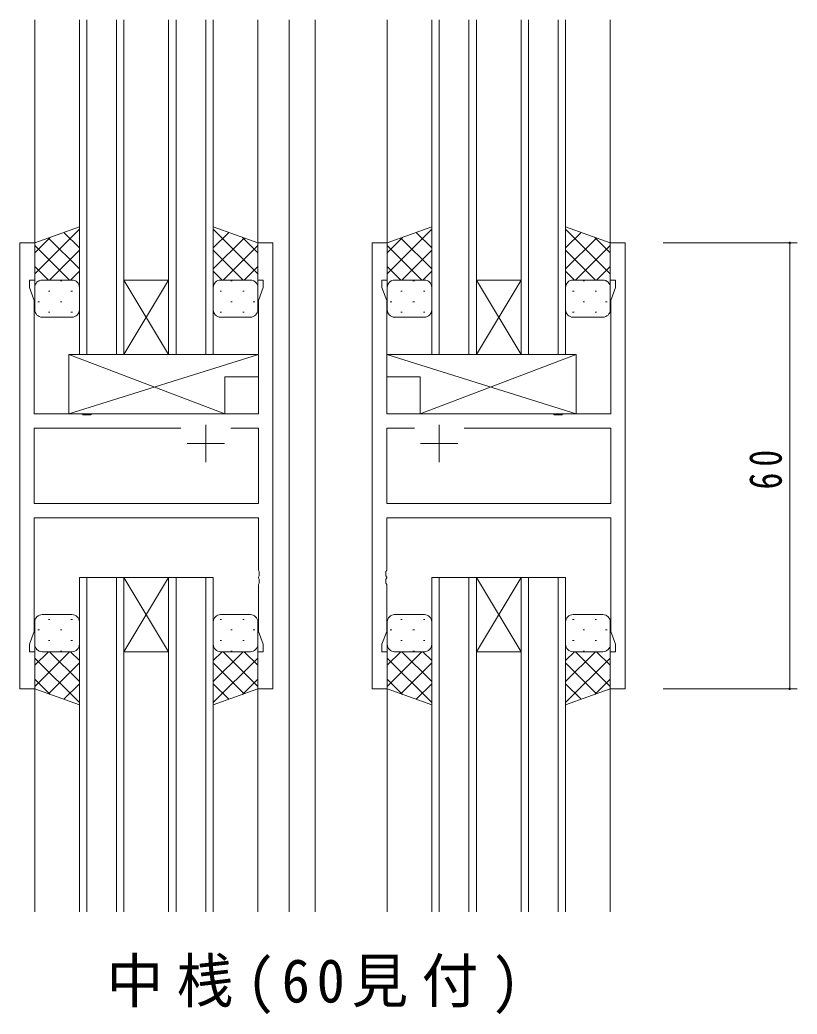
# Model space of a CAD drawing. Units: millimetres, scale not verified. Extents: x -567 to 567, y -403 to 403.
# Drawn here: x -114.7 to -10.2, y 121.2 to 255 of the extents above; entities that cross this region are included whole.
import ezdxf

# ---------------------------------------------------------------- set-up
doc = ezdxf.new("R2010")
doc.units = ezdxf.units.MM
doc.header["$LTSCALE"] = 2
doc.layers.add('0-2_USER1', color=7, linetype='Continuous')
for name, color, linetype, lineweight in [('0-3_YKK_11', 7, 'Continuous', 18), ('0-4_YKK_12', 2, 'Continuous', 18), ('0-5_YKK_13', 4, 'Continuous', 18), ('0-6_YKK_D', 6, 'Continuous', 18)]:
    doc.layers.add(name, color=color, linetype=linetype, lineweight=lineweight)
doc.styles.add('ＭＳ ゴシック', font='')
doc.styles.get('ＭＳ ゴシック').set_extended_font_data('MS Gothic')

msp = doc.modelspace()

# ---------------------------------------------------------------- linework, layer by layer
at = {"layer": '0-3_YKK_11'}
for p, q in [((-112.726, 224.965), (-114.726, 224.965)), ((-114.726, 224.965), (-114.726, 164.965)), ((-112.726, 219.965), (-112.726, 224.965)), ((-80.726, 224.965), (-82.726, 224.965)), ((-82.726, 224.965), (-82.726, 219.965)), ((-80.726, 164.965), (-80.726, 224.965)), ((-67.326, 224.965), (-65.326, 224.965)), ((-67.326, 164.965), (-67.326, 224.965)), ((-65.326, 224.965), (-65.326, 219.965)), ((-35.326, 224.965), (-33.326, 224.965)), ((-35.326, 219.965), (-35.326, 224.965)), ((-33.326, 224.965), (-33.326, 164.965)), ((-113.426, 219.965), (-112.726, 219.965)), ((-113.426, 218.965), (-113.426, 219.965)), ((-82.726, 219.965), (-82.026, 219.965)), ((-82.026, 219.965), (-82.026, 218.965)), ((-65.326, 219.965), (-66.026, 219.965)), ((-66.026, 219.965), (-66.026, 218.965)), ((-34.626, 219.965), (-35.326, 219.965)), ((-34.626, 218.965), (-34.626, 219.965)), ((-112.796, 217.234), (-113.426, 218.965)), ((-82.026, 218.965), (-82.656, 217.234)), ((-66.026, 218.965), (-65.396, 217.234)), ((-35.256, 217.234), (-34.626, 218.965)), ((-112.796, 201.965), (-112.796, 217.234)), ((-82.656, 217.234), (-82.656, 201.965)), ((-65.396, 217.234), (-65.396, 201.965)), ((-35.256, 201.965), (-35.256, 217.234)), ((-106.397, 201.965), (-112.796, 201.965)), ((-106.205, 201.822), (-106.397, 201.965)), ((-105.247, 201.822), (-106.205, 201.822)), ((-105.055, 201.965), (-105.247, 201.822)), ((-82.656, 201.965), (-105.055, 201.965)), ((-65.396, 201.965), (-42.997, 201.965)), ((-42.997, 201.965), (-42.805, 201.822)), ((-42.805, 201.822), (-41.847, 201.822)), ((-93.076, 200.035), (-112.796, 200.035)), ((-89.726, 200.465), (-89.726, 195.465)), ((-82.656, 200.035), (-86.376, 200.035)), ((-82.656, 189.895), (-82.656, 200.035)), ((-58.326, 200.465), (-58.326, 195.465)), ((-54.976, 200.035), (-35.256, 200.035)), ((-54.976, 200.035), (-35.256, 200.035)), ((-35.256, 200.035), (-35.256, 189.895)), ((-92.226, 197.965), (-87.226, 197.965)), ((-55.826, 197.965), (-60.826, 197.965)), ((-112.796, 189.895), (-82.656, 189.895)), ((-35.256, 189.895), (-65.396, 189.895)), ((-112.796, 172.696), (-112.796, 187.965)), ((-112.796, 187.965), (-82.656, 187.965)), ((-82.656, 187.965), (-82.656, 180.923)), ((-65.396, 187.965), (-65.396, 180.923)), ((-35.256, 187.965), (-65.396, 187.965)), ((-35.256, 172.696), (-35.256, 187.965)), ((-82.656, 180.923), (-82.536, 180.74)), ((-82.536, 180.74), (-82.536, 180.19)), ((-65.396, 180.923), (-65.516, 180.74)), ((-65.516, 180.74), (-65.516, 180.19)), ((-82.536, 180.19), (-82.656, 180.006)), ((-82.656, 180.006), (-82.656, 179.923)), ((-82.656, 179.923), (-82.536, 179.74)), ((-82.536, 179.74), (-82.536, 179.19)), ((-65.516, 180.19), (-65.396, 180.006)), ((-65.396, 179.923), (-65.516, 179.74)), ((-65.516, 179.74), (-65.516, 179.19)), ((-65.396, 180.006), (-65.396, 179.923)), ((-82.536, 179.19), (-82.656, 179.006)), ((-82.656, 179.006), (-82.656, 172.696)), ((-65.516, 179.19), (-65.396, 179.006)), ((-65.396, 179.006), (-65.396, 172.696)), ((-113.426, 170.965), (-112.796, 172.696)), ((-82.656, 172.696), (-82.026, 170.965)), ((-65.396, 172.696), (-66.026, 170.965)), ((-34.626, 170.965), (-35.256, 172.696)), ((-113.426, 169.965), (-113.426, 170.965)), ((-112.726, 169.965), (-113.426, 169.965)), ((-112.726, 164.965), (-112.726, 169.965)), ((-82.726, 169.965), (-82.726, 164.965)), ((-82.026, 169.965), (-82.726, 169.965)), ((-82.026, 170.965), (-82.026, 169.965)), ((-66.026, 170.965), (-66.026, 169.965)), ((-66.026, 169.965), (-65.326, 169.965)), ((-65.326, 169.965), (-65.326, 164.965)), ((-35.326, 164.965), (-35.326, 169.965)), ((-35.326, 169.965), (-34.626, 169.965)), ((-34.626, 169.965), (-34.626, 170.965)), ((-114.726, 164.965), (-112.726, 164.965)), ((-82.726, 164.965), (-80.726, 164.965)), ((-65.326, 164.965), (-67.326, 164.965)), ((-33.326, 164.965), (-35.326, 164.965))]:
    msp.add_line(p, q, dxfattribs=at)
for points in [[(-41.847, 201.822), (-41.655, 201.965), (-35.256, 201.965)], [(-93.076, 200.035), (-112.796, 200.035), (-112.796, 189.895)], [(-65.396, 189.895), (-65.396, 200.035), (-61.676, 200.035)]]:
    msp.add_lwpolyline(points, dxfattribs=at)
at = {"layer": '0-4_YKK_12'}
for p, q in [((-112.726, 254.965), (-112.726, 224.465)), ((-106.726, 254.965), (-106.726, 209.964)), ((-105.726, 209.964), (-105.726, 254.965)), ((-101.726, 254.965), (-101.726, 209.964)), ((-100.726, 209.964), (-100.726, 254.965)), ((-94.726, 254.965), (-94.726, 209.964)), ((-93.726, 209.964), (-93.726, 254.965)), ((-89.726, 254.965), (-89.726, 209.964)), ((-88.726, 209.964), (-88.726, 254.965)), ((-82.726, 254.965), (-82.726, 224.465)), ((-78.526, 254.965), (-78.526, 134.965)), ((-75.026, 254.965), (-75.026, 134.965)), ((-65.326, 254.965), (-65.326, 224.465)), ((-59.326, 254.965), (-59.326, 209.964)), ((-58.326, 209.964), (-58.326, 254.965)), ((-54.326, 254.965), (-54.326, 209.964)), ((-53.326, 209.964), (-53.326, 254.965)), ((-47.326, 254.965), (-47.326, 209.964)), ((-46.326, 209.964), (-46.326, 254.965)), ((-42.326, 254.965), (-42.326, 209.964)), ((-41.326, 209.964), (-41.326, 254.965)), ((-35.326, 254.965), (-35.326, 224.465)), ((-100.726, 219.964), (-94.726, 219.964)), ((-100.726, 209.964), (-94.726, 219.964)), ((-53.326, 219.964), (-47.326, 219.964)), ((-47.326, 209.964), (-53.326, 219.964)), ((-53.326, 209.964), (-47.326, 219.964)), ((-106.726, 209.964), (-100.726, 209.964)), ((-94.726, 209.964), (-88.726, 209.964)), ((-59.326, 209.964), (-53.326, 209.964)), ((-53.326, 209.964), (-47.326, 209.964)), ((-47.326, 209.964), (-41.326, 209.964)), ((-100.726, 179.964), (-106.726, 179.964)), ((-106.726, 179.964), (-106.726, 134.965)), ((-105.726, 134.965), (-105.726, 179.964)), ((-101.726, 179.964), (-101.726, 134.965)), ((-100.726, 179.964), (-94.726, 179.964)), ((-94.726, 179.964), (-100.726, 169.964)), ((-100.726, 179.964), (-94.726, 169.964)), ((-100.726, 134.965), (-100.726, 179.964)), ((-94.726, 179.964), (-94.726, 134.965)), ((-88.726, 179.964), (-94.726, 179.964)), ((-93.726, 134.965), (-93.726, 179.964)), ((-89.726, 179.964), (-89.726, 134.965)), ((-88.726, 134.965), (-88.726, 179.964)), ((-53.326, 179.964), (-59.326, 179.964)), ((-59.326, 179.964), (-59.326, 134.965)), ((-58.326, 134.965), (-58.326, 179.964)), ((-54.326, 179.964), (-54.326, 134.965)), ((-53.326, 179.964), (-47.326, 179.964)), ((-47.326, 179.964), (-53.326, 169.964)), ((-53.326, 179.964), (-47.326, 169.964)), ((-53.326, 134.965), (-53.326, 179.964)), ((-41.326, 179.964), (-47.326, 179.964)), ((-47.326, 179.964), (-47.326, 134.965)), ((-46.326, 134.965), (-46.326, 179.964)), ((-42.326, 179.964), (-42.326, 134.965)), ((-41.326, 134.965), (-41.326, 179.964)), ((-100.726, 169.964), (-94.726, 169.964)), ((-53.326, 169.964), (-47.326, 169.964)), ((-112.726, 165.465), (-112.726, 134.965)), ((-82.726, 165.465), (-82.726, 134.965)), ((-65.326, 165.465), (-65.326, 134.965)), ((-35.326, 165.465), (-35.326, 134.965))]:
    msp.add_line(p, q, dxfattribs=at)
msp.add_lwpolyline([(-100.726, 209.964), (-94.726, 209.964), (-100.726, 219.964)], dxfattribs=at)
at = {"layer": '0-5_YKK_13'}
for p, q in [((-106.726, 227.107), (-112.726, 224.965)), ((-106.726, 226.812), (-112.726, 220.812)), ((-108.809, 226.363), (-106.726, 224.28)), ((-106.726, 218.965), (-106.726, 227.107)), ((-88.726, 227.107), (-82.726, 224.965)), ((-88.726, 218.965), (-88.726, 227.107)), ((-88.726, 226.812), (-82.726, 220.812)), ((-86.643, 226.363), (-88.726, 224.28)), ((-59.326, 227.107), (-65.326, 224.965)), ((-59.326, 226.812), (-65.326, 220.812)), ((-61.409, 226.363), (-59.326, 224.28)), ((-59.326, 218.965), (-59.326, 227.107)), ((-41.326, 227.107), (-35.326, 224.965)), ((-41.326, 218.965), (-41.326, 227.107)), ((-41.326, 226.812), (-35.326, 220.812)), ((-39.243, 226.363), (-41.326, 224.28)), ((-110.666, 225.7), (-112.726, 223.641)), ((-112.726, 224.965), (-112.726, 218.965)), ((-110.893, 225.619), (-106.726, 221.452)), ((-84.559, 225.619), (-88.726, 221.452)), ((-84.786, 225.7), (-82.726, 223.641)), ((-82.726, 224.965), (-82.726, 218.965)), ((-63.266, 225.7), (-65.326, 223.641)), ((-65.326, 224.965), (-65.326, 218.965)), ((-63.493, 225.619), (-59.326, 221.452)), ((-37.159, 225.619), (-41.326, 221.452)), ((-37.386, 225.7), (-35.326, 223.641)), ((-35.326, 224.965), (-35.326, 218.965)), ((-112.726, 224.623), (-108.067, 219.965)), ((-106.726, 223.984), (-110.745, 219.965)), ((-88.726, 223.984), (-84.707, 219.965)), ((-82.726, 224.623), (-87.385, 219.965)), ((-65.326, 224.623), (-60.667, 219.965)), ((-59.326, 223.984), (-63.345, 219.965)), ((-41.326, 223.984), (-37.307, 219.965)), ((-35.326, 224.623), (-39.985, 219.965)), ((-112.726, 221.795), (-110.896, 219.965)), ((-106.726, 221.155), (-107.917, 219.965)), ((-88.726, 221.155), (-87.535, 219.965)), ((-82.726, 221.795), (-84.556, 219.965)), ((-65.326, 221.795), (-63.496, 219.965)), ((-59.326, 221.155), (-60.517, 219.965)), ((-41.326, 221.155), (-40.135, 219.965)), ((-35.326, 221.795), (-37.156, 219.965)), ((-112.141, 219.875), (-112.106, 219.875)), ((-111.726, 219.965), (-107.726, 219.965)), ((-109.276, 219.875), (-109.076, 219.875)), ((-83.726, 219.965), (-87.726, 219.965)), ((-86.176, 219.875), (-86.376, 219.875)), ((-83.311, 219.875), (-83.346, 219.875)), ((-64.741, 219.875), (-64.706, 219.875)), ((-64.326, 219.965), (-60.326, 219.965)), ((-61.876, 219.875), (-61.676, 219.875)), ((-36.326, 219.965), (-40.326, 219.965)), ((-38.776, 219.875), (-38.976, 219.875)), ((-35.911, 219.875), (-35.946, 219.875)), ((-112.726, 218.967), (-112.726, 218.967)), ((-112.726, 215.965), (-112.726, 218.965)), ((-110.891, 218.46), (-110.691, 218.46)), ((-107.861, 218.46), (-107.661, 218.46)), ((-106.726, 218.965), (-106.726, 215.965)), ((-88.726, 218.965), (-88.726, 215.965)), ((-87.591, 218.46), (-87.791, 218.46)), ((-84.561, 218.46), (-84.761, 218.46)), ((-82.726, 218.967), (-82.726, 218.967)), ((-82.726, 215.965), (-82.726, 218.965)), ((-65.326, 218.967), (-65.326, 218.967)), ((-65.326, 215.965), (-65.326, 218.965)), ((-63.491, 218.46), (-63.291, 218.46)), ((-60.461, 218.46), (-60.261, 218.46)), ((-59.326, 218.965), (-59.326, 215.965)), ((-41.326, 218.965), (-41.326, 215.965)), ((-40.191, 218.46), (-40.391, 218.46)), ((-37.161, 218.46), (-37.361, 218.46)), ((-35.326, 218.967), (-35.326, 218.967)), ((-35.326, 215.965), (-35.326, 218.965)), ((-112.306, 217.045), (-112.106, 217.045)), ((-109.276, 217.045), (-109.076, 217.045)), ((-86.176, 217.045), (-86.376, 217.045)), ((-83.146, 217.045), (-83.346, 217.045)), ((-64.906, 217.045), (-64.706, 217.045)), ((-61.876, 217.045), (-61.676, 217.045)), ((-38.776, 217.045), (-38.976, 217.045)), ((-35.746, 217.045), (-35.946, 217.045)), ((-110.891, 215.63), (-110.691, 215.63)), ((-107.861, 215.63), (-107.661, 215.63)), ((-87.591, 215.63), (-87.791, 215.63)), ((-84.561, 215.63), (-84.761, 215.63)), ((-63.491, 215.63), (-63.291, 215.63)), ((-60.461, 215.63), (-60.261, 215.63)), ((-40.191, 215.63), (-40.391, 215.63)), ((-37.161, 215.63), (-37.361, 215.63)), ((-107.726, 214.965), (-111.726, 214.965)), ((-87.726, 214.965), (-83.726, 214.965)), ((-60.326, 214.965), (-64.326, 214.965)), ((-40.326, 214.965), (-36.326, 214.965)), ((-108.152, 209.964), (-108.152, 201.965)), ((-87.152, 201.965), (-108.152, 209.964)), ((-108.152, 201.965), (-82.656, 209.964)), ((-108.152, 209.964), (-82.656, 209.964)), ((-82.656, 209.964), (-82.656, 206.964)), ((-65.396, 209.964), (-65.396, 206.964)), ((-39.9, 209.964), (-65.396, 209.964)), ((-39.9, 201.965), (-65.396, 209.964)), ((-60.9, 201.965), (-39.9, 209.964)), ((-39.9, 209.964), (-39.9, 201.965)), ((-87.152, 206.964), (-82.656, 206.964)), ((-87.152, 206.964), (-87.152, 201.965)), ((-60.9, 206.964), (-65.396, 206.964)), ((-60.9, 206.964), (-60.9, 201.965)), ((-108.152, 201.965), (-87.152, 201.965)), ((-39.9, 201.965), (-60.9, 201.965)), ((-112.726, 173.965), (-112.726, 170.965)), ((-107.726, 174.965), (-111.726, 174.965)), ((-110.891, 174.3), (-110.691, 174.3)), ((-107.861, 174.3), (-107.661, 174.3)), ((-106.726, 170.965), (-106.726, 173.965)), ((-88.726, 170.965), (-88.726, 173.965)), ((-87.591, 174.3), (-87.791, 174.3)), ((-87.726, 174.965), (-83.726, 174.965)), ((-84.561, 174.3), (-84.761, 174.3)), ((-82.726, 173.965), (-82.726, 170.965)), ((-65.326, 173.965), (-65.326, 170.965)), ((-60.326, 174.965), (-64.326, 174.965)), ((-63.491, 174.3), (-63.291, 174.3)), ((-60.461, 174.3), (-60.261, 174.3)), ((-59.326, 170.965), (-59.326, 173.965)), ((-41.326, 170.965), (-41.326, 173.965)), ((-40.191, 174.3), (-40.391, 174.3)), ((-40.326, 174.965), (-36.326, 174.965)), ((-37.161, 174.3), (-37.361, 174.3)), ((-35.326, 173.965), (-35.326, 170.965)), ((-112.306, 172.885), (-112.106, 172.885)), ((-109.276, 172.885), (-109.076, 172.885)), ((-86.176, 172.885), (-86.376, 172.885)), ((-83.146, 172.885), (-83.346, 172.885)), ((-64.906, 172.885), (-64.706, 172.885)), ((-61.876, 172.885), (-61.676, 172.885)), ((-38.776, 172.885), (-38.976, 172.885)), ((-35.746, 172.885), (-35.946, 172.885)), ((-110.891, 171.47), (-110.691, 171.47)), ((-107.861, 171.47), (-107.661, 171.47)), ((-87.591, 171.47), (-87.791, 171.47)), ((-84.561, 171.47), (-84.761, 171.47)), ((-63.491, 171.47), (-63.291, 171.47)), ((-60.461, 171.47), (-60.261, 171.47)), ((-40.191, 171.47), (-40.391, 171.47)), ((-37.161, 171.47), (-37.361, 171.47)), ((-112.726, 164.965), (-112.726, 170.965)), ((-112.726, 170.963), (-112.726, 170.963)), ((-112.726, 165.306), (-108.067, 169.965)), ((-112.726, 168.134), (-110.896, 169.965)), ((-112.141, 170.055), (-112.106, 170.055)), ((-111.726, 169.965), (-107.726, 169.965)), ((-106.726, 165.945), (-110.745, 169.965)), ((-109.276, 170.055), (-109.076, 170.055)), ((-106.726, 168.774), (-107.917, 169.965)), ((-106.726, 170.965), (-106.726, 162.822)), ((-88.726, 170.965), (-88.726, 162.822)), ((-88.726, 168.774), (-87.535, 169.965)), ((-88.726, 165.945), (-84.707, 169.965)), ((-83.726, 169.965), (-87.726, 169.965)), ((-82.726, 165.306), (-87.385, 169.965)), ((-86.176, 170.055), (-86.376, 170.055)), ((-82.726, 168.134), (-84.556, 169.965)), ((-83.311, 170.055), (-83.346, 170.055)), ((-82.726, 164.965), (-82.726, 170.965)), ((-82.726, 170.963), (-82.726, 170.963)), ((-65.326, 164.965), (-65.326, 170.965)), ((-65.326, 170.963), (-65.326, 170.963)), ((-65.326, 165.306), (-60.667, 169.965)), ((-65.326, 168.134), (-63.496, 169.965)), ((-64.741, 170.055), (-64.706, 170.055)), ((-64.326, 169.965), (-60.326, 169.965)), ((-59.326, 165.945), (-63.345, 169.965)), ((-61.876, 170.055), (-61.676, 170.055)), ((-59.326, 168.774), (-60.517, 169.965)), ((-59.326, 170.965), (-59.326, 162.822)), ((-41.326, 170.965), (-41.326, 162.822)), ((-41.326, 168.774), (-40.135, 169.965)), ((-41.326, 165.945), (-37.307, 169.965)), ((-36.326, 169.965), (-40.326, 169.965)), ((-35.326, 165.306), (-39.985, 169.965)), ((-38.776, 170.055), (-38.976, 170.055)), ((-35.326, 168.134), (-37.156, 169.965)), ((-35.911, 170.055), (-35.946, 170.055)), ((-35.326, 164.965), (-35.326, 170.965)), ((-35.326, 170.963), (-35.326, 170.963)), ((-106.726, 163.117), (-112.726, 169.117)), ((-88.726, 163.117), (-82.726, 169.117)), ((-59.326, 163.117), (-65.326, 169.117)), ((-41.326, 163.117), (-35.326, 169.117)), ((-110.893, 164.31), (-106.726, 168.477)), ((-84.559, 164.31), (-88.726, 168.477)), ((-63.493, 164.31), (-59.326, 168.477)), ((-37.159, 164.31), (-41.326, 168.477)), ((-110.666, 164.229), (-112.726, 166.289)), ((-84.786, 164.229), (-82.726, 166.289)), ((-63.266, 164.229), (-65.326, 166.289)), ((-37.386, 164.229), (-35.326, 166.289)), ((-106.726, 162.822), (-112.726, 164.965)), ((-108.809, 163.566), (-106.726, 165.649)), ((-86.643, 163.566), (-88.726, 165.649)), ((-88.726, 162.822), (-82.726, 164.965)), ((-59.326, 162.822), (-65.326, 164.965)), ((-61.409, 163.566), (-59.326, 165.649)), ((-39.243, 163.566), (-41.326, 165.649)), ((-41.326, 162.822), (-35.326, 164.965))]:
    msp.add_line(p, q, dxfattribs=at)
for centre, start, end in [((-111.726, 218.965), 89.9999, 179.9999), ((-107.726, 218.965), 359.9999, 89.9999), ((-87.726, 218.965), 90.0001, 180.0001), ((-83.726, 218.965), 0.0001, 90.0001), ((-64.326, 218.965), 89.9999, 179.9999), ((-60.326, 218.965), 359.9999, 89.9999), ((-40.326, 218.965), 90.0001, 180.0001), ((-36.326, 218.965), 0.0001, 90.0001), ((-111.726, 215.965), 179.9999, 269.9999), ((-107.726, 215.965), 269.9999, 359.9999), ((-87.726, 215.965), 180.0001, 270.0001), ((-83.726, 215.965), 270.0001, 0.0001), ((-64.326, 215.965), 179.9999, 269.9999), ((-60.326, 215.965), 269.9999, 359.9999), ((-40.326, 215.965), 180.0001, 270.0001), ((-36.326, 215.965), 270.0001, 0.0001), ((-111.726, 173.965), 90.0001, 180.0001), ((-107.726, 173.965), 0.0001, 90.0001), ((-87.726, 173.965), 89.9999, 179.9999), ((-83.726, 173.965), 359.9999, 89.9999), ((-64.326, 173.965), 90.0001, 180.0001), ((-60.326, 173.965), 0.0001, 90.0001), ((-40.326, 173.965), 89.9999, 179.9999), ((-36.326, 173.965), 359.9999, 89.9999), ((-111.726, 170.965), 180.0001, 270.0001), ((-107.726, 170.965), 270.0001, 0.0001), ((-87.726, 170.965), 179.9999, 269.9999), ((-83.726, 170.965), 269.9999, 359.9999), ((-64.326, 170.965), 180.0001, 270.0001), ((-60.326, 170.965), 270.0001, 0.0001), ((-40.326, 170.965), 179.9999, 269.9999), ((-36.326, 170.965), 269.9999, 359.9999)]:
    msp.add_arc(centre, 1, start, end, dxfattribs=at)
at = {"layer": '0-6_YKK_D'}
for p, q in [((-28.196, 224.965), (-10.196, 224.965)), ((-11.196, 224.965), (-11.196, 164.965)), ((-28.196, 164.965), (-10.196, 164.965))]:
    msp.add_line(p, q, dxfattribs=at)
for centre, start, end in [((-11.196, 224.965), 90, 270), ((-11.196, 224.965), 270, 90), ((-11.196, 164.965), 90, 270), ((-11.196, 164.965), 270, 90)]:
    msp.add_arc(centre, 0.106, start, end, dxfattribs=at)

# ---------------------------------------------------------------- texts
at = {"layer": '0-2_USER1', "insert": (-103.064, 121.209), "char_height": 5.865, "attachment_point": 7, "style": 'ＭＳ ゴシック'}
msp.add_mtext('\\T1.24;\\W0.95;中桟(60見付)', dxfattribs=at)
at = {"layer": '0-6_YKK_D', "color": 7, "insert": (-12.196, 191.797), "char_height": 4.399, "attachment_point": 7, "rotation": 90, "style": 'ＭＳ ゴシック'}
msp.add_mtext('\\T1.37;\\W0.75;60', dxfattribs=at)

doc.saveas('drawing.dxf')
